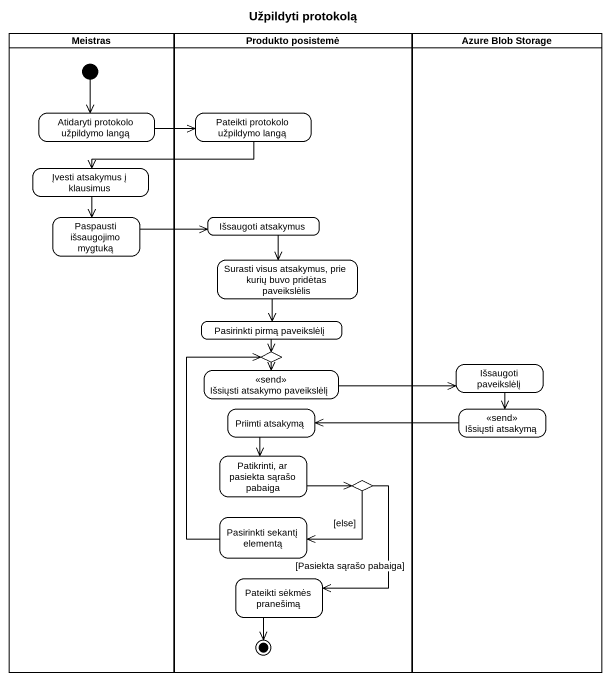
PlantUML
@startuml
title Užpildyti protokolą
hide empty description
state Meistras <<partition>> {
  state "Atidaryti protokolo užpildymo langą" as Atidaryti_protokolo
  state "Įvesti atsakymus į klausimus" as Įvesti_atsakymus_į_klausimus
  state "Paspausti išsaugojimo mygtuką" as Paspausti_išsaugojimo
  [*] --> Atidaryti_protokolo
}
state "Produkto posistemė" as Produkto_posistemė <<partition>> {
  state "Pateikti protokolo užpildymo langą" as Pateikti_protokolo
  state "Išsaugoti atsakymus" as Išsaugoti_atsakymus
  state "Surasti visus atsakymus, prie kurių buvo pridėtas paveikslėlis" as Surasti_visus_atsakymus
  state "Pasirinkti pirmą paveikslėlį" as Pasirinkti_pirmą_paveikslėlį
  state choice1 <<choice>>
  state "Išsiųsti atsakymo paveikslėlį" as Išsiųsti_atsakymo <<send>>
  state "Priimti atsakymą" as Priimti_atsakymą
  state "Patikrinti, ar pasiekta sąrašo pabaiga" as Patikrinti_ar_pasiekta
  state choice2 <<choice>>
  state "Pasirinkti sekantį elementą" as Pasirinkti_sekantį_elementą
  state "Pateikti sėkmės pranešimą" as Pateikti_sėkmės_pranešimą
  Pateikti_sėkmės_pranešimą --> [*]
}
state "Azure Blob Storage" as Azure_Blob_Storage <<partition>> {
  state "Išsaugoti paveikslėlį" as Išsaugoti_paveikslėlį
  state "Išsiųsti atsakymą" as Išsiųsti_atsakymą <<send>>
}
Atidaryti_protokolo -right-> Pateikti_protokolo
Pateikti_protokolo -left-> Įvesti_atsakymus_į_klausimus
Įvesti_atsakymus_į_klausimus --> Paspausti_išsaugojimo
Paspausti_išsaugojimo -right-> Išsaugoti_atsakymus
Išsaugoti_atsakymus --> Surasti_visus_atsakymus
Surasti_visus_atsakymus --> Pasirinkti_pirmą_paveikslėlį
Pasirinkti_pirmą_paveikslėlį --> choice1
choice1 --> Išsiųsti_atsakymo
Išsiųsti_atsakymo -right-> Išsaugoti_paveikslėlį
Išsaugoti_paveikslėlį --> Išsiųsti_atsakymą
Priimti_atsakymą --> Patikrinti_ar_pasiekta
Išsiųsti_atsakymą -left-> Priimti_atsakymą
Patikrinti_ar_pasiekta -right-> choice2
choice2 -left-> Pasirinkti_sekantį_elementą : [else]
choice2 --> Pateikti_sėkmės_pranešimą : [Pasiekta sąrašo pabaiga]
Pasirinkti_sekantį_elementą -up-> choice1
@enduml
